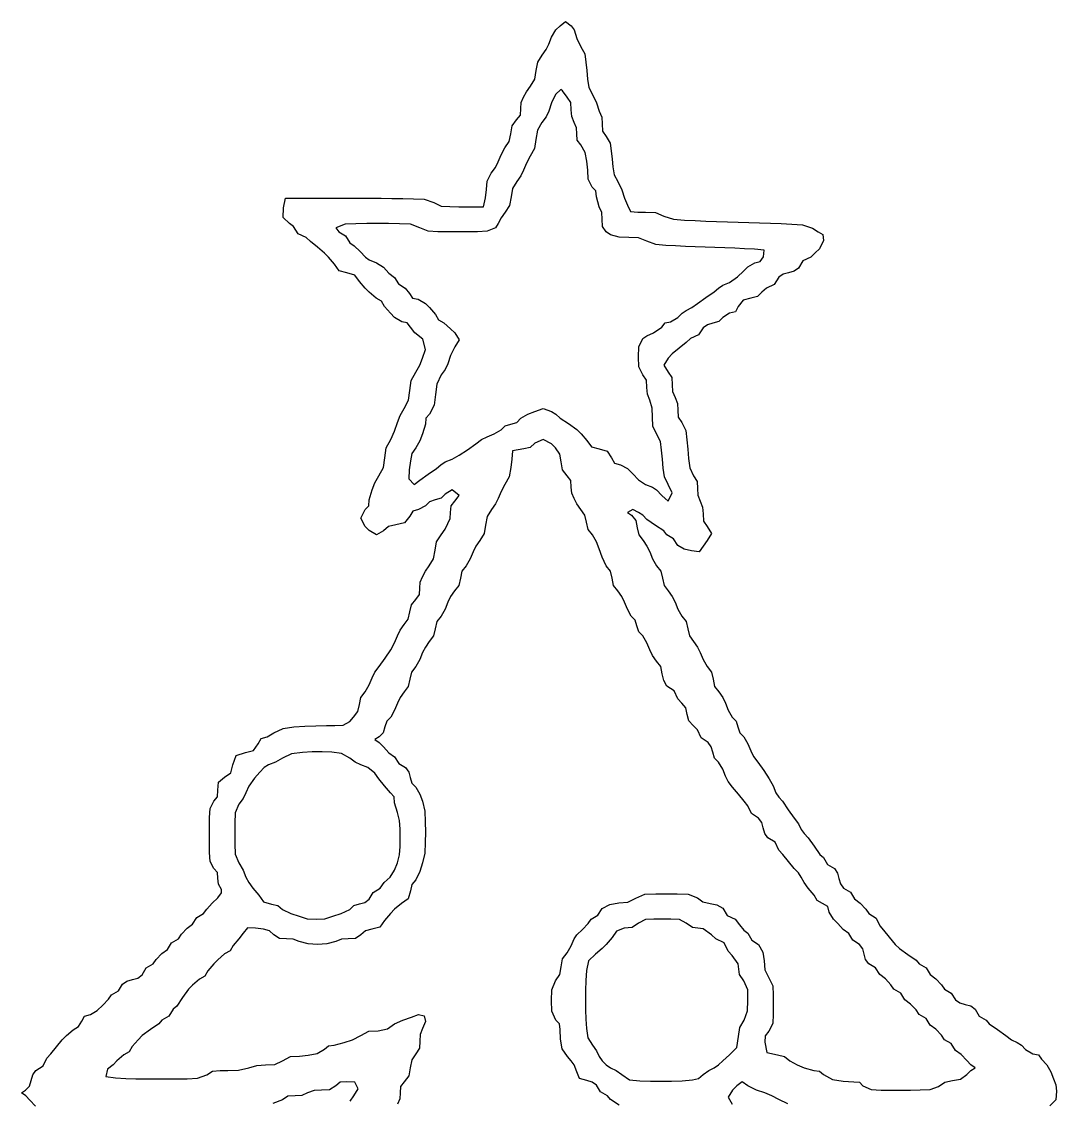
# Model space of a CAD drawing. Extents: x 17 to 1646, y 11 to 2434.
# Drawn here: x 480 to 1183, y 1701 to 2434 of the extents above; entities that cross this region are included whole.
import ezdxf

# ---------------------------------------------------------------- set-up
doc = ezdxf.new("R2010")
doc.units = 0
doc.layers.add('Image', color=7, linetype='CONTINUOUS')

msp = doc.modelspace()

# ---------------------------------------------------------------- linework, layer by layer
at = {"layer": 'Image', "color": 7}
for points in [[(489.582165, 1697.581396), (485.772913, 1701.608897), (482.915412, 1704.645648), (480.058661, 1706.550649), (482.703912, 1708.45565), (485.409913, 1711.24415), (486.599414, 1715.122402), (487.620914, 1718.812403), (489.804915, 1721.789154), (494.741416, 1724.888155), (497.201417, 1730.224407), (499.851918, 1733.217658), (503.697919, 1737.979409), (507.713421, 1742.741161), (510.534922, 1745.561912), (515.131673, 1749.536913), (518.775924, 1751.642914), (520.881925, 1755.287165), (522.853676, 1758.826416), (526.761177, 1759.883917), (531.486929, 1762.519418), (535.29693, 1766.150169), (539.106181, 1770.18217), (541.146932, 1773.217421), (545.814184, 1775.904672), (548.629684, 1780.488674), (551.635686, 1782.578174), (555.296437, 1783.568175), (558.987188, 1784.588925), (561.963189, 1786.772926), (564.74119, 1791.443927), (569.445941, 1794.169428), (571.486692, 1797.205429), (575.296693, 1801.236681), (579.105945, 1804.051432), (581.924446, 1808.628683), (586.589447, 1811.312934), (588.630198, 1814.348185), (592.439449, 1818.379436), (596.248701, 1821.194937), (599.067201, 1825.771439), (603.732203, 1828.45569), (605.772954, 1831.490941), (609.582205, 1835.522942), (613.391456, 1838.995443), (615.772707, 1842.582695), (615.772707, 1844.804945), (613.860206, 1848.338947), (613.391456, 1852.423448), (613.041206, 1856.340699), (610.534705, 1858.93195), (608.138455, 1863.869202), (607.798704, 1869.836204), (607.698204, 1875.812206), (607.677204, 1881.788958), (607.698204, 1887.76571), (607.798704, 1893.741712), (608.138455, 1899.707214), (610.534705, 1904.645965), (613.100456, 1907.780967), (613.391456, 1912.228468), (613.862456, 1917.70872), (617.934208, 1920.951721), (622.170959, 1924.080722), (623.63196, 1929.313474), (625.81221, 1935.653226), (632.213463, 1937.722477), (637.663714, 1939.219477), (640.837715, 1943.682729), (642.786966, 1947.34048), (646.761217, 1948.45573), (651.486969, 1951.047731), (657.764471, 1954.193982), (665.075474, 1955.201982), (672.440476, 1955.720983), (679.818979, 1955.978233), (687.201231, 1956.057733), (692.826983, 1956.116983), (698.442235, 1956.435733), (702.915986, 1958.931734), (705.556737, 1961.789235), (708.408988, 1965.522736), (709.482989, 1970.360238), (710.558489, 1975.244989), (713.50824, 1978.93199), (716.248741, 1983.693742), (718.153741, 1988.455494), (720.058742, 1992.264745), (722.963493, 1996.074746), (727.011244, 2001.788998), (730.772496, 2007.50325), (733.391497, 2012.265002), (735.296497, 2017.026753), (737.201498, 2020.836755), (739.842249, 2024.646006), (742.6945, 2028.379507), (743.7685, 2033.217759), (744.844, 2038.10176), (747.794501, 2041.788762), (750.240252, 2044.997263), (750.532752, 2049.408014), (750.832752, 2053.477516), (752.437753, 2057.027267), (754.342754, 2060.836518), (756.982755, 2064.645769), (759.922756, 2069.341521), (760.927756, 2075.122523), (761.932756, 2080.941025), (764.955257, 2085.598526), (767.677758, 2089.407778), (769.582759, 2093.217779), (771.187759, 2096.76678), (771.487759, 2100.836281), (771.78026, 2105.302533), (774.34526, 2108.455534), (777.202761, 2112.264785), (772.44026, 2116.074787), (767.677758, 2113.303536), (764.947757, 2110.479785), (761.010256, 2109.282034), (757.132755, 2108.093284), (754.342754, 2105.386533), (749.618502, 2102.741282), (745.720751, 2101.692032), (743.746, 2098.172281), (740.067249, 2093.712029), (734.185747, 2092.341029), (729.379745, 2091.271528), (725.772994, 2088.339027), (721.011242, 2085.598526), (716.248741, 2088.455277), (713.39199, 2091.312778), (710.534489, 2097.02703), (713.39199, 2102.741282), (715.908991, 2105.412783), (716.248741, 2109.408034), (718.153741, 2116.074787), (720.058742, 2120.836538), (722.763993, 2125.59829), (725.835244, 2131.230042), (726.795244, 2137.979294), (727.757495, 2144.696296), (730.756746, 2150.360298), (733.391497, 2156.07455), (735.296497, 2161.788802), (737.201498, 2166.550554), (739.836999, 2171.313055), (742.8355, 2176.977057), (743.79775, 2183.694059), (744.7585, 2190.442562), (747.829001, 2196.074313), (750.532752, 2200.836815), (752.437753, 2205.598567), (754.342754, 2211.448569), (752.557753, 2218.437821), (747.083501, 2222.741322), (744.26875, 2226.550574), (742.057, 2229.566325), (738.331748, 2230.360575), (733.391497, 2233.217326), (730.570746, 2236.074827), (726.596494, 2240.671578), (724.490494, 2244.31583), (720.845492, 2246.42183), (716.248741, 2250.396832), (713.42799, 2253.217583), (709.467239, 2257.760334), (706.320988, 2262.003836), (701.068736, 2263.463336), (695.710734, 2264.968587), (692.612483, 2269.397338), (688.593982, 2274.16959), (685.772481, 2276.991091), (681.010729, 2281.006592), (676.248977, 2284.852593), (673.255726, 2287.503094), (667.891725, 2289.987095), (664.820474, 2294.986597), (662.075473, 2297.027347), (657.645221, 2301.022599), (658.050971, 2307.627101), (659.278722, 2314.170103), (666.476474, 2314.170103), (673.675727, 2314.170103), (680.873479, 2314.170103), (688.072731, 2314.170103), (695.271984, 2314.170103), (702.469736, 2314.170103), (709.668989, 2314.170103), (716.981491, 2314.165603), (724.293244, 2314.148353), (731.605746, 2314.110103), (738.916748, 2314.032103), (746.227001, 2313.874603), (753.532753, 2313.507103), (760.057756, 2311.312602), (764.940257, 2308.804601), (770.947759, 2308.505351), (776.962761, 2308.455851), (782.595263, 2308.455851), (788.235265, 2308.455851), (793.867767, 2308.455851), (795.060267, 2314.407853), (795.885268, 2320.097355), (796.245268, 2325.836357), (799.102769, 2331.312859), (801.96027, 2335.12211), (803.86527, 2338.932112), (805.770271, 2343.693863), (808.387772, 2348.455615), (811.245273, 2352.682616), (812.257773, 2357.979868), (813.277773, 2363.36187), (816.315275, 2367.503371), (818.812775, 2370.687872), (819.105275, 2375.122624), (819.405276, 2379.1922), (821.010276, 2382.741426), (822.915277, 2386.550903), (825.637778, 2390.360454), (828.660279, 2395.017505), (829.665279, 2400.836682), (830.670279, 2406.617234), (833.61028, 2411.312836), (836.250281, 2415.122387), (838.155282, 2418.931863), (840.060282, 2423.69384), (842.917783, 2428.455742), (845.775284, 2431.312868), (849.585286, 2434.169994), (853.395287, 2431.312868), (855.300288, 2428.455742), (857.197788, 2422.741415), (859.890289, 2417.027163), (862.53779, 2412.296311), (863.37029, 2406.584534), (863.925291, 2400.836682), (864.472791, 2395.10518), (865.312791, 2389.409829), (867.900292, 2384.646202), (870.532793, 2378.931875), (872.437793, 2373.217623), (874.057794, 2369.175872), (874.342794, 2364.64587), (874.605294, 2359.773869), (877.072795, 2356.074867), (879.727796, 2351.693366), (880.575296, 2346.284364), (881.122796, 2340.836362), (881.677796, 2335.42286), (882.525297, 2330.049109), (885.067798, 2325.598607), (887.677799, 2319.884355), (889.582799, 2314.170103), (891.4878, 2309.408352), (893.5428, 2305.18885), (898.687802, 2304.6826), (903.870304, 2304.64585), (910.560306, 2304.4546), (916.252808, 2302.022349), (922.93531, 2299.934348), (930.217813, 2299.355348), (937.515315, 2298.977348), (944.820318, 2298.682598), (952.11782, 2298.431348), (959.422823, 2298.206348), (966.727825, 2297.997098), (974.032828, 2297.788598), (981.33783, 2297.563598), (988.642832, 2297.312348), (995.940335, 2297.018347), (1003.237837, 2296.641097), (1010.52034, 2296.062097), (1017.202842, 2293.953846), (1021.012843, 2291.313096), (1024.320344, 2289.564845), (1024.822845, 2285.598844), (1021.965344, 2279.884592), (1019.107843, 2277.027091), (1016.115342, 2274.16959), (1010.77534, 2271.710339), (1007.677839, 2266.773087), (1004.700338, 2264.589087), (1001.010337, 2263.568336), (997.350335, 2262.578336), (994.342834, 2260.488835), (991.207833, 2255.643084), (985.905332, 2253.217583), (982.912831, 2250.382582), (979.822829, 2247.447831), (975.450328, 2246.35433), (970.080326, 2244.90308), (966.840325, 2240.617578), (964.860324, 2237.115827), (960.975323, 2236.074827), (956.250322, 2233.303576), (953.520321, 2230.479825), (949.582819, 2229.282075), (945.922818, 2228.292824), (942.915317, 2226.202574), (939.772816, 2221.357572), (934.477814, 2218.932071), (931.485313, 2216.28082), (926.722812, 2212.435569), (921.96031, 2208.419318), (919.102809, 2205.598567), (916.252808, 2200.836815), (919.102809, 2196.074313), (921.70531, 2192.438312), (921.96031, 2187.503311), (922.25281, 2182.974059), (923.865311, 2178.931558), (925.485311, 2174.889806), (925.770311, 2170.360555), (926.032811, 2165.511053), (928.455312, 2161.788802), (931.132813, 2156.4023), (931.942813, 2150.063298), (932.490314, 2143.693546), (933.030314, 2137.338044), (933.847814, 2131.013292), (936.472815, 2125.59829), (938.842816, 2121.854289), (939.105316, 2117.027287), (939.397816, 2112.497285), (941.010316, 2108.455534), (942.622817, 2104.413783), (942.915317, 2099.884531), (943.170317, 2094.949529), (945.772818, 2091.312778), (948.630319, 2086.551027), (945.772818, 2081.789275), (942.915317, 2077.979274), (940.297816, 2074.170022), (935.145314, 2074.653023), (930.112813, 2075.847023), (925.770311, 2078.353524), (922.95031, 2082.918775), (918.292809, 2085.598526), (916.252808, 2088.217527), (910.537806, 2091.979528), (904.822804, 2096.02728), (901.965303, 2098.932031), (899.107802, 2100.836281), (895.297801, 2102.741282), (891.4878, 2100.836281), (894.225301, 2098.932031), (897.180302, 2095.24428), (898.252802, 2090.360278), (899.325302, 2085.522776), (902.182803, 2081.789275), (904.822804, 2077.979274), (906.727805, 2074.170022), (908.632806, 2069.408271), (911.370306, 2064.645769), (914.317807, 2060.958768), (915.397808, 2056.074766), (916.470308, 2051.236515), (919.320309, 2047.503014), (921.96031, 2043.693762), (923.865311, 2039.884511), (925.770311, 2035.122009), (928.515312, 2030.360258), (931.462813, 2026.673257), (932.542814, 2021.789255), (933.615314, 2016.951003), (936.465315, 2013.217502), (939.105316, 2009.408251), (941.010316, 2005.598249), (942.915317, 2000.836498), (945.652818, 1996.074746), (948.607819, 1992.387745), (949.680319, 1987.502993), (950.75282, 1982.665492), (953.610321, 1978.93199), (956.250322, 1975.121989), (958.155322, 1971.312738), (960.060323, 1966.550986), (962.700324, 1961.789235), (965.407825, 1958.999984), (966.600325, 1955.122482), (967.800325, 1951.186481), (970.620326, 1948.45573), (973.395327, 1943.693979), (975.300328, 1938.931477), (977.197829, 1935.122226), (980.10783, 1931.312974), (984.150331, 1925.598723), (987.915332, 1919.884471), (990.532833, 1915.121969), (992.437834, 1910.360217), (994.342834, 1907.503466), (996.960335, 1904.645965), (1000.725337, 1898.931714), (1004.775338, 1893.217462), (1007.677839, 1889.40821), (1009.582839, 1885.598209), (1011.48784, 1882.741458), (1014.390341, 1879.883957), (1018.440342, 1874.169705), (1022.197844, 1868.455453), (1024.822845, 1866.414703), (1027.507846, 1861.747451), (1032.090347, 1858.93195), (1034.182848, 1855.925949), (1035.172848, 1852.265198), (1036.192848, 1848.574447), (1038.375349, 1845.598446), (1042.980351, 1842.889445), (1045.770352, 1838.337693), (1049.580353, 1835.522942), (1053.390354, 1831.490941), (1055.430355, 1828.45569), (1060.432857, 1825.384439), (1062.915357, 1820.020437), (1065.562858, 1817.027186), (1069.41036, 1812.264684), (1073.430361, 1807.502933), (1076.250362, 1804.598182), (1081.965364, 1800.55043), (1087.680366, 1796.789179), (1089.720366, 1794.169428), (1094.385368, 1791.485927), (1097.197869, 1786.908676), (1101.00787, 1784.093925), (1104.817872, 1780.062674), (1106.857872, 1777.026673), (1111.530374, 1774.340172), (1114.342875, 1769.75617), (1117.350376, 1767.665919), (1121.010377, 1766.676669), (1124.700378, 1765.655169), (1127.677879, 1763.471168), (1130.45288, 1758.800166), (1135.162882, 1756.074666), (1137.202882, 1753.455665), (1142.917884, 1749.693663), (1148.632886, 1745.645912), (1152.442888, 1742.741161), (1156.252889, 1740.83616), (1159.10289, 1738.93191), (1161.960391, 1736.074409), (1166.902892, 1733.217658), (1170.630394, 1732.423408), (1172.842894, 1729.407657), (1176.472896, 1725.598405), (1179.105397, 1720.836654), (1181.010397, 1716.074152), (1182.622898, 1712.136651), (1182.915398, 1707.707149), (1182.435398, 1701.796397), (1178.407896, 1697.858896)], [(885.847798, 1698.353896), (880.057796, 1702.028897), (878.017795, 1704.645648), (873.352794, 1707.332899), (870.532793, 1711.916901), (867.532792, 1714.007151), (863.86529, 1714.996402), (859.050289, 1716.485152), (857.197788, 1720.922904), (855.300288, 1725.598405), (853.395287, 1728.455156), (850.770286, 1731.312657), (847.237785, 1736.504159), (846.090285, 1743.026911), (845.775284, 1749.645663), (845.415284, 1753.522415), (842.917783, 1756.074666), (840.225283, 1762.139168), (840.060282, 1769.40817), (840.240283, 1776.560922), (842.670283, 1782.740924), (845.527784, 1786.968676), (846.547785, 1792.265178), (847.560285, 1797.64718), (850.597786, 1801.788681), (853.395287, 1806.550433), (855.300288, 1811.312934), (857.197788, 1813.947685), (861.00779, 1817.579186), (864.817791, 1821.610438), (866.857792, 1824.645689), (871.522793, 1827.325439), (874.342794, 1831.890691), (879.562796, 1834.654442), (885.600298, 1835.717942), (891.7278, 1836.074192), (897.202802, 1838.931693), (903.472804, 1841.478694), (910.807806, 1841.744944), (918.150309, 1841.789194), (925.432811, 1841.738944), (932.700314, 1841.460694), (939.105316, 1839.147693), (942.840317, 1836.295443), (947.677819, 1835.221442), (952.27532, 1834.229942), (956.250322, 1832.012191), (959.355323, 1827.097439), (964.687824, 1824.645689), (967.680325, 1820.836437), (970.537826, 1817.027186), (973.395327, 1814.986435), (976.072828, 1810.325934), (980.64033, 1807.502933), (983.400331, 1802.287431), (984.465331, 1796.246929), (984.817831, 1790.122427), (987.675332, 1784.645925), (990.202833, 1779.354673), (990.487833, 1772.956421), (990.532833, 1766.550669), (990.487833, 1760.145667), (990.202833, 1753.747415), (987.675332, 1748.455413), (985.117831, 1745.412662), (984.817831, 1741.05291), (986.310332, 1734.119908), (993.390334, 1732.364908), (998.272836, 1731.288657), (1001.962837, 1728.338906), (1006.725339, 1725.598405), (1011.48784, 1723.693405), (1018.155342, 1721.789154), (1022.032844, 1721.449404), (1024.822845, 1719.180653), (1030.822847, 1715.693902), (1038.015349, 1714.540402), (1045.297852, 1714.190901), (1049.055353, 1713.802401), (1051.485354, 1711.3124), (1057.170356, 1708.8929), (1063.845358, 1708.5704), (1070.52036, 1708.47515), (1077.202862, 1708.45565), (1083.832864, 1708.4789), (1090.455367, 1708.5854), (1097.077869, 1708.91615), (1102.912871, 1711.06715), (1107.142872, 1713.928401), (1112.437874, 1714.942402), (1117.822876, 1715.957152), (1121.962877, 1718.996903), (1124.820378, 1721.789154), (1127.677879, 1723.693405), (1124.820378, 1725.598405), (1121.962877, 1728.633656), (1118.152876, 1732.665658), (1114.342875, 1735.480409), (1111.522874, 1740.05766), (1106.857872, 1742.741161), (1104.817872, 1745.776412), (1101.00787, 1749.808413), (1097.197869, 1752.623164), (1094.385368, 1757.200416), (1089.720366, 1759.883917), (1087.680366, 1762.919168), (1083.870364, 1766.951169), (1080.060363, 1769.76592), (1077.240362, 1774.343172), (1072.575361, 1777.026673), (1070.53536, 1780.062674), (1066.725359, 1784.093925), (1062.915357, 1786.908676), (1060.125356, 1791.461177), (1055.520355, 1794.169428), (1053.337854, 1797.146179), (1052.310354, 1800.836181), (1051.327854, 1804.497682), (1049.235353, 1807.502933), (1044.712851, 1810.248684), (1041.96035, 1814.763685), (1038.150349, 1817.579186), (1034.347848, 1821.610438), (1031.490347, 1824.645689), (1028.632846, 1829.37144), (1027.575346, 1833.279691), (1024.035344, 1835.250692), (1020.390343, 1837.356693), (1018.282842, 1841.001694), (1014.307841, 1845.598446), (1011.48784, 1849.407697), (1009.582839, 1853.217698), (1007.677839, 1856.074449), (1004.857838, 1858.93195), (1000.837837, 1863.693702), (996.997835, 1868.455453), (994.342834, 1871.448704), (991.882834, 1876.784956), (986.947832, 1879.883957), (984.765331, 1882.859958), (983.745331, 1886.550709), (982.75533, 1890.212211), (980.66283, 1893.217462), (975.817828, 1896.356963), (973.395327, 1901.652714), (970.740326, 1904.645965), (966.892825, 1909.407717), (962.880324, 1914.169469), (960.060323, 1917.97947), (958.155322, 1921.788721), (956.250322, 1926.550473), (953.475321, 1931.312974), (950.65532, 1934.043725), (949.455319, 1937.979727), (948.465319, 1941.640478), (946.380318, 1944.645729), (941.535317, 1947.78523), (939.105316, 1953.081732), (936.270315, 1956.074233), (933.315314, 1959.241484), (932.220313, 1963.693485), (931.132813, 1968.041987), (928.387812, 1971.312738), (925.770311, 1974.305989), (923.31781, 1979.632491), (918.405309, 1982.741242), (916.185308, 1986.714743), (915.195308, 1991.312995), (914.122807, 1996.150496), (911.272806, 1999.883998), (908.632806, 2003.693999), (906.727805, 2007.50325), (904.822804, 2012.265002), (902.047803, 2017.026753), (899.227802, 2019.757504), (898.027802, 2023.693506), (896.835302, 2027.571757), (894.135301, 2030.360258), (891.4878, 2035.122009), (889.582799, 2039.884511), (887.677799, 2043.693762), (885.037798, 2047.503014), (882.187797, 2051.236515), (881.107796, 2056.074766), (880.035296, 2060.958768), (877.087795, 2064.645769), (874.342794, 2070.360021), (872.437793, 2076.074273), (870.532793, 2080.836775), (867.795292, 2085.598526), (864.847791, 2089.285528), (863.76779, 2094.169529), (862.69529, 2099.007781), (859.845289, 2102.741282), (857.197788, 2106.550533), (855.300288, 2110.360535), (853.687787, 2113.909536), (853.395287, 2117.979787), (853.102787, 2122.413789), (850.597786, 2125.59829), (847.560285, 2129.740541), (846.547785, 2135.122543), (845.527784, 2140.419045), (842.670283, 2144.646046), (840.060282, 2147.503547), (834.345281, 2150.360298), (828.630279, 2147.746547), (825.405278, 2145.015796), (821.107776, 2143.929796), (817.342775, 2143.328296), (813.577774, 2142.726046), (812.932773, 2137.015544), (812.287773, 2131.305042), (811.320273, 2125.07179), (808.380272, 2119.884038), (805.770271, 2115.122286), (803.86527, 2110.360535), (801.96027, 2106.550533), (799.245269, 2102.741282), (796.222768, 2098.084531), (795.217767, 2092.265279), (794.205267, 2086.484277), (791.265266, 2081.789275), (788.632765, 2077.979274), (786.727765, 2074.170022), (784.822764, 2069.408271), (782.077763, 2064.645769), (779.130262, 2060.958768), (778.057762, 2056.074766), (776.977761, 2051.236515), (774.12776, 2047.503014), (771.487759, 2043.693762), (769.582759, 2039.884511), (767.677758, 2035.122009), (764.940257, 2030.360258), (761.985256, 2026.673257), (760.912756, 2021.789255), (759.840256, 2016.951003), (756.982755, 2013.217502), (754.342754, 2009.408251), (752.437753, 2005.598249), (750.532752, 2000.836498), (747.794501, 1996.074746), (744.844, 1992.387745), (743.7685, 1987.502993), (742.6945, 1982.665492), (739.842249, 1978.93199), (737.201498, 1975.121989), (735.296497, 1971.312738), (733.391497, 1966.550986), (730.746996, 1961.789235), (728.040245, 1958.999984), (726.850744, 1955.122482), (725.652994, 1951.186481), (722.829243, 1948.45573), (720.058742, 1946.55073), (722.915493, 1944.645729), (725.772994, 1941.610478), (729.582245, 1937.579227), (733.391497, 1934.763726), (736.182998, 1930.211974), (740.788749, 1927.502973), (742.97275, 1924.526972), (743.9935, 1920.836221), (745.183001, 1916.95872), (747.889751, 1914.169469), (750.532752, 1909.407717), (752.437753, 1904.645965), (753.915254, 1897.871963), (754.252754, 1890.786711), (754.342754, 1883.693958), (754.252754, 1876.600456), (753.915254, 1869.515204), (752.437753, 1862.741201), (750.532752, 1857.026949), (747.921252, 1851.312698), (745.204751, 1848.146946), (744.1225, 1843.902695), (742.62475, 1838.461443), (738.164498, 1835.294942), (733.391497, 1831.276441), (730.570746, 1828.45569), (726.552244, 1823.682688), (723.385743, 1819.222437), (717.944491, 1817.724686), (713.70099, 1816.643186), (710.534489, 1813.926685), (706.781488, 1811.574684), (701.963486, 1811.312934), (697.434235, 1811.022684), (693.391733, 1809.407933), (687.403731, 1807.765433), (681.010729, 1807.502933), (674.617727, 1807.765433), (668.629725, 1809.407933), (664.587973, 1811.022684), (660.058722, 1811.312934), (655.24297, 1811.574684), (651.486969, 1813.920685), (648.450218, 1816.609436), (644.343967, 1817.708936), (638.986715, 1818.509187), (633.585213, 1818.763437), (630.534962, 1815.122185), (627.713461, 1811.312934), (623.73921, 1806.715433), (621.633209, 1803.071181), (617.988958, 1800.965181), (613.391456, 1796.990929), (610.570705, 1794.169428), (606.596454, 1789.572677), (604.490453, 1785.928426), (600.845452, 1783.822425), (596.248701, 1779.847424), (593.34395, 1777.026673), (589.296948, 1771.312421), (585.534947, 1765.598169), (582.915946, 1763.557418), (580.162695, 1758.827166), (575.432444, 1756.074666), (573.391693, 1753.455665), (567.677441, 1749.693663), (561.963189, 1745.645912), (559.142438, 1742.741161), (555.167437, 1738.144409), (553.061436, 1734.500158), (549.417185, 1732.394158), (544.820433, 1728.419156), (542.166932, 1725.598405), (538.422931, 1722.623154), (537.201181, 1717.823153), (543.924933, 1716.757402), (550.809935, 1716.408652), (557.700938, 1716.211402), (564.59344, 1716.107152), (571.486692, 1716.074152), (578.529195, 1716.084652), (585.570197, 1716.130402), (592.609699, 1716.253402), (599.641702, 1716.595402), (605.772954, 1718.931653), (609.753955, 1721.399154), (614.899707, 1721.732154), (620.058209, 1721.789154), (627.393211, 1722.035154), (634.344213, 1723.693405), (639.849965, 1725.326155), (645.772717, 1725.598405), (652.107219, 1725.791155), (657.201221, 1728.455156), (662.649973, 1731.312657), (668.733225, 1731.524157), (674.787227, 1732.166907), (680.750479, 1733.374408), (685.772481, 1736.333159), (688.566982, 1738.59291), (692.439233, 1738.93191), (699.105985, 1740.83616), (704.820237, 1742.741161), (710.534489, 1745.598662), (716.010991, 1748.455413), (722.307993, 1748.804913), (728.494745, 1750.007163), (733.391497, 1753.455665), (739.106499, 1756.074666), (744.82075, 1757.979666), (749.582502, 1759.883917), (753.390253, 1758.931416), (754.342754, 1755.122165), (752.437753, 1750.360414), (750.825252, 1746.317912), (750.532752, 1741.788661), (750.270252, 1736.970659), (747.922752, 1733.217658), (745.062251, 1728.990656), (744.0475, 1723.693405), (743.03275, 1718.311403), (739.992999, 1714.169901), (737.491748, 1710.98465), (737.201498, 1706.550649), (736.905248, 1702.478898), (735.296497, 1698.931396)], [(703.170236, 1701.008897), (705.772737, 1704.645648), (708.630238, 1709.40815), (706.416238, 1713.797901), (701.010986, 1714.169901), (696.544734, 1713.879651), (693.391733, 1711.3124), (689.269732, 1708.68365), (683.86823, 1708.45565), (678.877728, 1708.171399), (674.343977, 1706.550649), (670.302225, 1704.935898), (665.772974, 1704.645648), (660.924222, 1704.386148), (657.201221, 1701.968897), (650.679969, 1699.463896)], [(1000.507836, 1699.246396), (994.342834, 1702.066397), (989.580333, 1704.645648), (984.817831, 1706.550649), (979.102829, 1708.45565), (973.395327, 1711.3124), (969.585326, 1714.169901), (965.775325, 1711.3124), (962.917824, 1708.45565), (960.060323, 1703.693898), (962.670324, 1698.931396)]]:
    msp.add_lwpolyline(points, dxfattribs=at)
for points in [[(921.96031, 2114.169786), (919.305309, 2119.884038), (916.672808, 2124.95929), (915.847808, 2130.975792), (915.300308, 2137.026794), (914.752808, 2143.077046), (913.920307, 2149.093548), (911.287806, 2154.169549), (908.835306, 2159.360301), (908.632806, 2165.598803), (908.355305, 2171.520805), (906.727805, 2177.027307), (905.107804, 2181.069058), (904.822804, 2185.59831), (904.567804, 2190.533312), (901.965303, 2194.170063), (899.287802, 2199.750065), (899.107802, 2206.551067), (899.287802, 2213.352069), (901.965303, 2218.932071), (904.822804, 2220.836322), (909.360306, 2222.741322), (914.895308, 2226.550574), (917.107808, 2229.566325), (920.83531, 2230.360575), (925.770311, 2233.217326), (928.627812, 2236.074827), (931.485313, 2237.979078), (935.295315, 2239.884078), (939.105316, 2242.788829), (944.820318, 2246.836581), (950.53532, 2250.598582), (953.392821, 2253.217583), (956.250322, 2255.122583), (960.787823, 2257.026834), (966.322825, 2260.836835), (970.357826, 2264.646087), (973.395327, 2267.503588), (978.022829, 2270.360338), (981.68283, 2271.300089), (983.910331, 2274.31359), (984.495331, 2278.938091), (977.820329, 2279.520092), (971.122827, 2279.880092), (964.425324, 2280.193592), (957.727822, 2280.477092), (951.02282, 2280.738842), (944.325318, 2280.981092), (937.627815, 2281.223342), (930.930313, 2281.492592), (924.232811, 2281.806842), (917.542809, 2282.208092), (910.867806, 2282.817843), (904.822804, 2284.928343), (899.107802, 2287.308844), (892.4403, 2287.503094), (886.042798, 2287.765594), (880.057796, 2289.408095), (877.200295, 2291.313096), (874.597794, 2294.949097), (874.342794, 2299.884098), (874.057794, 2304.41335), (872.437793, 2308.455851), (870.532793, 2315.122604), (870.195293, 2319.117105), (867.675292, 2321.789356), (864.817791, 2327.237358), (864.607791, 2333.32136), (863.962791, 2339.375362), (862.75529, 2345.338614), (859.800289, 2350.360615), (857.497788, 2353.636616), (857.197788, 2357.979868), (856.905288, 2362.049369), (855.300288, 2365.59837), (853.680287, 2369.640872), (853.395287, 2374.170123), (853.140287, 2379.10475), (850.537786, 2382.741426), (847.455285, 2387.027153), (846.367785, 2387.979503), (842.775283, 2384.646202), (840.060282, 2378.931875), (838.155282, 2373.217623), (836.250281, 2369.408372), (833.48278, 2365.59837), (830.392779, 2360.476619), (829.432779, 2354.169867), (828.465279, 2347.933615), (825.525278, 2342.741363), (822.915277, 2337.979611), (821.010276, 2333.21786), (819.105275, 2329.407858), (816.465275, 2325.598607), (813.525274, 2320.902855), (812.520273, 2315.122604), (811.515273, 2309.303352), (808.492772, 2304.64585), (805.770271, 2300.836599), (803.86527, 2297.027347), (801.96027, 2294.169846), (796.275268, 2291.750346), (789.607766, 2291.427846), (782.925263, 2291.332596), (776.250261, 2291.313096), (769.567759, 2291.332596), (762.885257, 2291.427846), (756.210254, 2291.751096), (750.532752, 2294.169846), (744.11875, 2296.606597), (736.738748, 2296.917097), (729.350495, 2297.008597), (721.962993, 2297.027347), (714.57624, 2297.008597), (707.188738, 2296.917097), (699.807985, 2296.606597), (693.391733, 2294.169846), (695.432484, 2291.313096), (700.162735, 2288.559845), (702.915986, 2283.829593), (705.951237, 2281.788842), (709.982489, 2277.979591), (713.61399, 2274.16959), (716.248741, 2272.265339), (721.011242, 2270.360338), (725.772994, 2267.325087), (729.582245, 2263.293086), (733.391497, 2260.478335), (736.140248, 2255.965584), (740.652999, 2253.217583), (743.46775, 2249.408331), (745.678751, 2246.39258), (749.404002, 2245.59833), (754.342754, 2242.741579), (757.162755, 2239.884078), (761.137756, 2235.287327), (763.245257, 2231.643075), (766.890258, 2229.537075), (771.487759, 2225.562073), (774.34526, 2222.741322), (777.202761, 2217.979571), (774.34526, 2213.217819), (771.487759, 2207.503567), (769.582759, 2201.789315), (767.677758, 2197.979314), (765.067757, 2194.170063), (762.075256, 2188.009561), (761.145256, 2180.836558), (760.207756, 2173.602806), (757.087755, 2167.503054), (754.680254, 2164.776803), (754.342754, 2160.836302), (752.437753, 2154.169549), (750.532752, 2149.407798), (747.936252, 2144.646046), (745.140251, 2140.759545), (744.127, 2135.808793), (743.35825, 2129.736041), (743.0245, 2123.629539), (746.725001, 2119.884038), (750.532752, 2122.788789), (756.247754, 2126.83654), (761.962756, 2130.598541), (764.820257, 2133.217542), (767.677758, 2135.122543), (772.44026, 2137.026794), (777.202761, 2139.645795), (782.917763, 2143.407796), (788.632765, 2147.455547), (792.442766, 2150.360298), (796.245268, 2152.265299), (801.007769, 2154.169549), (805.770271, 2156.8148), (808.560272, 2159.521551), (812.437773, 2160.711052), (816.375275, 2161.908802), (819.105275, 2164.732553), (823.867777, 2167.503054), (828.630279, 2169.408055), (834.345281, 2171.313055), (840.060282, 2169.408055), (842.917783, 2167.503054), (845.775284, 2164.884053), (851.490286, 2161.122052), (857.197788, 2157.0743), (860.025289, 2154.169549), (863.985291, 2149.627548), (867.127792, 2145.383296), (872.385293, 2143.923796), (877.740295, 2142.419295), (880.837796, 2137.990544), (882.787797, 2134.332793), (886.762798, 2133.217542), (891.4878, 2130.582791), (895.297801, 2126.95129), (899.107802, 2122.919289), (903.870304, 2119.884038), (908.632806, 2117.979037), (911.265306, 2116.074787), (914.895308, 2112.264785), (919.327809, 2108.496034), (921.96031, 2114.169786)], [(691.486733, 1826.550689), (697.201734, 1828.45569), (702.915986, 1831.100941), (705.704487, 1833.806942), (709.581989, 1834.996442), (713.27274, 1836.017942), (716.248741, 1838.201943), (718.957742, 1842.807695), (723.509493, 1845.598446), (726.324994, 1849.407697), (730.356246, 1853.217698), (733.391497, 1857.97945), (735.296497, 1862.741201), (736.747748, 1868.225953), (737.106248, 1874.049705), (737.201498, 1879.883957), (737.106248, 1885.718209), (736.747748, 1891.542711), (735.296497, 1897.026713), (733.391497, 1903.693465), (733.052497, 1907.672217), (730.570746, 1910.360217), (726.555244, 1915.121969), (722.709243, 1919.884471), (720.058742, 1923.693722), (715.296991, 1927.502973), (710.534489, 1929.407974), (706.725238, 1931.312974), (702.915986, 1933.924475), (697.424485, 1937.075976), (690.804982, 1938.005977), (684.12548, 1938.305227), (677.438478, 1938.194977), (670.766476, 1937.740477), (663.491473, 1936.838226), (657.201221, 1933.895975), (652.439469, 1931.312974), (647.677718, 1929.407974), (644.820217, 1927.502973), (641.963466, 1924.467722), (638.153465, 1920.435721), (634.344213, 1914.899969), (632.439213, 1910.360217), (630.534962, 1906.550966), (627.677461, 1902.740965), (625.13796, 1896.796463), (624.86571, 1889.77271), (624.82071, 1882.741458), (624.86571, 1875.710206), (625.13796, 1868.686453), (627.677461, 1862.741201), (630.534962, 1857.97945), (632.439213, 1853.217698), (634.344213, 1849.407697), (637.164964, 1845.598446), (641.183466, 1840.825444), (644.350717, 1836.365193), (649.791219, 1834.867442), (654.03547, 1833.785942), (657.201221, 1831.069441), (662.915473, 1828.45569), (668.629725, 1826.550689), (674.136227, 1824.917939), (680.058229, 1824.645689), (685.980981, 1824.917939), (691.486733, 1826.550689)], [(935.775315, 1715.392402), (939.877816, 1716.491902), (942.915317, 1719.180653), (946.725318, 1721.789154), (950.53532, 1723.693405), (953.392821, 1725.598405), (956.250322, 1728.419156), (960.937823, 1732.416658), (965.767825, 1737.442409), (966.900325, 1744.834412), (967.860325, 1750.977664), (970.777826, 1756.074666), (973.207827, 1762.255418), (973.395327, 1769.40817), (973.222827, 1776.676422), (970.537826, 1782.740924), (967.650325, 1787.027176), (966.787825, 1794.309678), (962.692824, 1799.88443), (960.060323, 1802.876931), (957.285322, 1808.538683), (951.62282, 1811.312934), (948.630319, 1813.947685), (943.057817, 1818.040436), (935.775315, 1818.905937), (931.485313, 1821.788938), (926.850312, 1824.287938), (921.07531, 1824.594689), (915.300308, 1824.645689), (909.517806, 1824.594689), (903.742804, 1824.287938), (899.107802, 1821.788938), (894.817801, 1818.905937), (889.327799, 1818.445437), (884.205297, 1816.513436), (881.137796, 1812.084684), (877.162795, 1807.502933), (874.342794, 1804.682182), (869.805292, 1800.722931), (865.147791, 1796.239429), (863.71529, 1789.654427), (863.19779, 1782.918675), (863.00279, 1776.165672), (862.95779, 1769.40817), (863.01779, 1763.022668), (863.22779, 1756.640916), (863.68529, 1750.273414), (864.667791, 1743.967411), (867.930292, 1738.93191), (870.532793, 1735.121908), (872.437793, 1731.312657), (874.342794, 1728.455156), (877.200295, 1725.598405), (880.057796, 1723.693405), (883.867797, 1721.789154), (887.677799, 1719.058403), (892.9128, 1715.534152), (900.037803, 1714.889902), (907.185305, 1714.604902), (914.340307, 1714.499152), (921.49531, 1714.541902), (928.650312, 1714.767652), (935.775315, 1715.392402)]]:
    msp.add_lwpolyline(points, close=True, dxfattribs=at)

doc.saveas('drawing.dxf')
